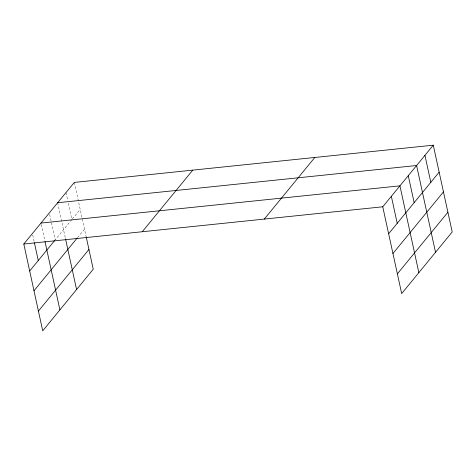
<?xml version="1.0" encoding="UTF-8"?>
<svg xmlns="http://www.w3.org/2000/svg" width="476" height="476" viewBox="0 0 476 476"><rect width="100%" height="100%" fill="white"/><g stroke="black" fill="none" stroke-linecap="round" stroke-linejoin="round"><path stroke-width="0.36" stroke-dasharray="2.38 1.78" d="M71.864 219.555L55.192 239.886L49.314 212.909M72.328 218.99L80.2 209.386M77.558 237.601L84.508 229.129M74.321 182.415L86.251 237.119M65.986 192.578L67.687 200.384M68.306 203.228L71.709 218.841M57.65 202.746L65.527 238.887M41.287 224.499L44.845 240.826M32.695 234.971L34.248 242.07"/><path stroke-width="0.71" d="M86.251 237.119L93.248 269.208L42.727 330.82L23.8 244.027L74.321 182.415L433.273 145.18L452.2 231.973L401.679 293.585L382.752 206.792L433.273 145.18M29.679 270.999L54.734 240.451M33.986 290.741L77.094 238.167M38.419 311.084L88.941 249.466M142.253 231.741L192.774 170.122M264.299 219.079L314.82 157.467M388.636 233.764L439.158 172.151M392.938 253.506L443.459 191.893M397.377 273.849L447.898 212.231M57.65 202.746L416.601 165.511L435.528 252.31M40.978 223.077L399.929 185.842L418.856 272.641M23.8 244.027L382.752 206.792M424.937 155.343L430.822 182.32M408.265 175.674L414.15 202.651M391.343 196.314L397.222 223.292M65.527 238.887L76.576 289.545M45 241.534L59.905 309.876M34.403 242.778L38.27 260.527"/></g></svg>
